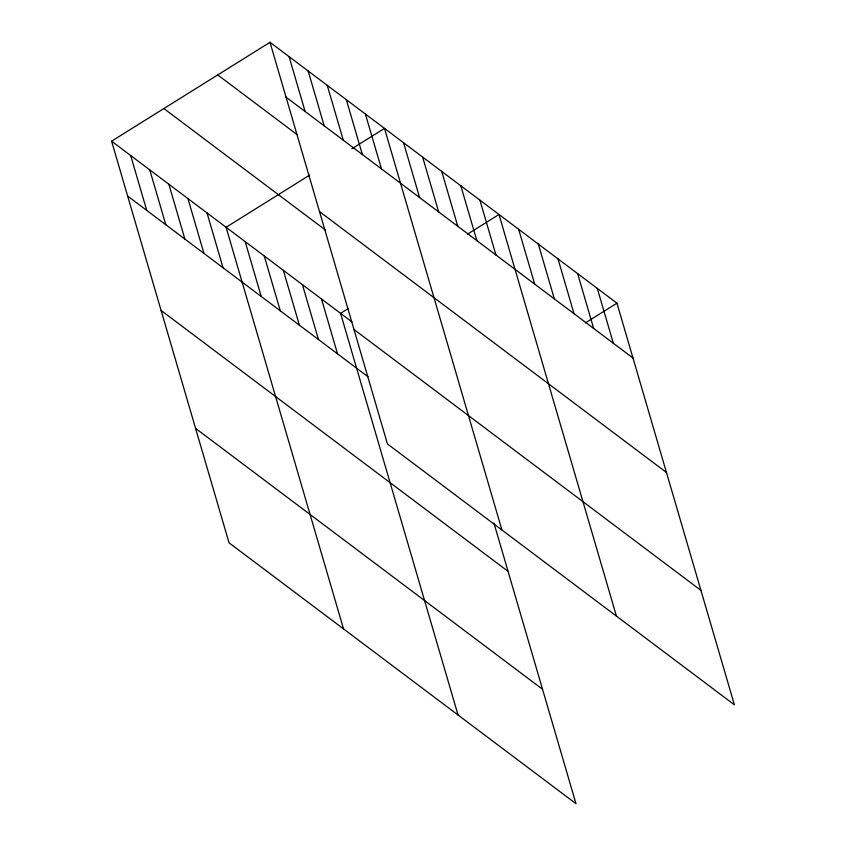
<?xml version="1.0" encoding="UTF-8"?>
<svg xmlns="http://www.w3.org/2000/svg" width="846" height="846" viewBox="0 0 846 846"><rect width="100%" height="100%" fill="white"/><g stroke="black" fill="none" stroke-linecap="round" stroke-linejoin="round"><path stroke-width="1.27" d="M493.969 523.166L575.999 803.7L229.044 542.815L111.598 141.187L270.001 42.3L616.956 303.185L734.402 704.813L387.447 443.928L270.001 42.3M309.604 175.143L226.094 227.278L343.539 628.906M351.83 148.79L384.496 128.391L501.942 530.019M348.214 308.61L340.589 313.369L458.035 714.997M467.415 234.205L498.992 214.482L616.438 616.11M585.379 322.908L616.956 303.185M286.033 97.142L632.998 358.027M217.729 74.934L297.073 134.588M319.502 211.585L666.458 472.47M163.87 108.552L325.573 230.144M111.598 141.187L351.978 321.924M353.977 329.485L700.932 590.381M127.63 196.018L368.01 376.766M161.1 310.461L508.055 571.357M195.574 428.372L542.54 689.257M597.297 288.401L613.329 343.243M577.638 273.618L593.67 328.46M557.979 258.834L574.011 313.676M538.31 244.05L554.352 298.892M518.651 229.266L534.693 284.108M479.904 200.142L495.946 254.974M460.827 185.792L476.858 240.624M441.739 171.442L457.781 226.284M422.662 157.092L438.693 211.934M403.574 142.741L419.616 197.583M365.409 114.041L381.451 168.883M346.331 99.691L362.363 154.532M327.243 85.351L343.286 140.182M308.166 71.001L324.198 125.843M289.078 56.65L305.12 111.492M321.512 299.019L337.543 353.861M302.424 284.668L318.466 339.51M283.347 270.318L299.378 325.16M264.259 255.978L280.301 310.81M245.181 241.628L261.213 296.46M207.016 212.928L223.048 267.77M187.928 198.577L203.96 253.419M168.851 184.227L184.883 239.069M149.763 169.877L165.795 224.719M130.686 155.527L146.718 210.368"/></g></svg>
